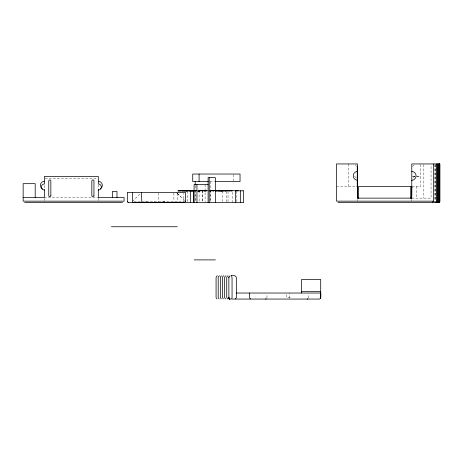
<?xml version="1.0" encoding="UTF-8"?>
<svg xmlns="http://www.w3.org/2000/svg" width="463" height="463" viewBox="0 0 463 463"><rect width="100%" height="100%" fill="white"/><g stroke="black" fill="none" stroke-linecap="round" stroke-linejoin="round"><path stroke-width="0.35" stroke-dasharray="2.31 1.74" d="M183.632 202.655L183.632 193.424M232.223 202.655L232.229 191.294M226.216 201.943L226.233 191.294M205.358 190.606L204.814 191.294L204.785 190.878L202.863 191.294M202.539 190.606L202.279 201.943M266.972 297.94L267.024 294.323M308.549 297.94L308.601 294.323M132.476 201.422L140.486 193.418M412.533 166.501L414.09 164.944M434.473 201.984L435.324 201.15M434.271 201.22L435.336 201.15M154.59 201.706L155.012 201.451M161.512 202.071L162.16 201.775M200.705 190.825L202.678 190.658M198.152 191.005L202.418 190.606L198.152 191.005L200.317 190.86M199.073 190.756L199.761 190.658M208.472 191.294L214.161 190.843L213.756 190.773M199.669 190.825L202.36 190.606L197.516 190.86M206.348 190.756L203.662 190.687M207.216 190.744L197.909 190.715M212.992 190.744L209.861 190.953M199.97 190.86L197.579 190.889M210.063 191.028L212.65 190.895M202.753 190.982L203.656 190.918M195.791 190.878L196.318 190.843M209.947 190.658L210.74 190.606M201.694 190.687L202.464 190.634M195.085 190.935L196.289 190.86M203.535 190.808L201.04 190.71M208.801 190.901L214.143 190.901M200.936 190.935L207.071 190.849M205.011 190.901L207.239 190.849M210.283 190.71L212.135 190.669M197.77 190.86L199.194 191.005M195.12 190.721L196.376 190.71M206.608 190.918L203.98 190.901M205.497 190.646L203.419 190.663L206.868 190.64M412.475 176.328L420.815 176.328M412.753 176.739L416.11 176.739M416.787 176.739L420.815 176.739M45.108 178.249L96.877 178.249M210.023 181.565L214.473 181.565M336.462 186.386L356.996 186.386M412.082 186.386L420.815 186.386L420.815 163.943M194.269 190.606L208.205 190.606M208.83 190.606L215.202 190.606M197.047 191.294L200.103 191.294M204.565 191.294L206.214 191.294M44.24 197.533L98.469 197.533M411.781 198.135L431.059 198.135L431.059 164.654M133.975 201.451L140.908 201.451M142.28 201.451L183.307 201.451M145.573 201.775L147.332 201.775M194.894 190.843L199.055 190.854L199.136 201.943M211.632 190.924L213.206 190.935M213.281 190.623L215.046 190.663M198.39 190.901L201.104 190.982M194.807 190.86L196.098 190.924M209.843 190.86L210.457 190.901M194.761 190.606L195.837 190.692M163.827 201.602L164.608 201.665L163.271 201.451M198.442 191.028L200.219 191.294M201.677 190.843L202.314 190.97M198.76 190.606L199.055 190.854M355.243 164.944L356.747 166.454M177.404 193.378L184.558 200.531M176.438 192.411L178.556 194.668M177.375 193.418L180.668 196.931M289.734 298.126L289.618 293.033M289.67 297.94L289.618 297.553L286.609 297.553L286.609 294.323M187.694 191.294L187.758 201.943M435.417 164.649L435.417 201.15M435.324 164.654L435.324 200.514M434.346 164.643L434.346 201.15M423.83 164.654L423.83 198.135M416.295 186.386L416.295 198.135M411.781 199.339L411.781 201.15M357.552 199.339L357.552 201.15M348.512 163.943L348.512 186.386M236.842 191.294L236.842 201.943M233.67 174.719L233.67 180.883M228.033 191.294L228.033 201.943M222.165 191.294L222.171 201.943M210.671 190.606L210.671 202.655M210.248 181.565L210.248 201.949M205.097 184.581L205.097 201.932M202.181 190.606L202.181 202.655M195.201 185.785L195.201 201.949M195.045 190.606L195.045 202.655M177.647 193.424L177.647 201.943M173.885 193.1L173.885 202.655M158.201 193.1L158.201 201.972M98.469 198.257L98.469 201.15M98.312 184.656L98.312 188.962M44.39 185.333L44.39 188.962M44.24 198.257L44.24 201.15M414.964 175.934A3.768 3.768 0 0 1 412.961 177.705M356.371 177.705A3.768 3.768 0 0 1 354.369 175.934M196.138 190.681L194.946 190.825L196.115 190.687M213.813 191.294L213.455 190.883L213.813 191.294"/><path stroke-width="0.69" d="M228.878 298.513L228.861 277.511L229.208 276.544L230.152 275.769M301.558 293.033L301.558 279.473L320.703 279.473L320.703 297.553L320.263 298.618M439.734 201.15L439.335 202.238L438.299 202.655L337.967 202.655M128.129 202.47L127.331 201.15L127.331 192.417L185.472 192.417L185.455 201.37L184.262 202.626L134.004 202.655M185.472 201.15L185.154 201.451M228.849 277.719L229.011 276.909M439.393 202.227L439.821 201.15L439.85 163.943L411.781 163.943L411.781 198.135L357.552 198.135L357.552 163.943L336.462 163.943L336.462 201.15L433.478 201.15L433.478 163.943M411.781 186.386L411.63 197.805L411.179 198.257L410.722 197.805L410.722 186.386L358.605 186.386L358.605 197.805L358.154 198.257L357.702 197.805L357.702 186.386L356.996 186.386M439.85 201.15L439.364 202.227M320.651 297.94L320.703 297.553M358.605 197.805L358.154 198.257L357.702 197.805M411.63 197.805L411.179 198.257L410.722 197.805M439.769 201.474L439.734 163.943M236.02 190.606L235.47 191.294L235.47 202.655M438.131 202.655L439.173 202.244L439.653 201.15L439.653 163.943M439.462 201.741L439.127 202.227M439.671 201.77L438.235 202.655M186.491 190.623L186.207 191.028L186.491 190.623L187.521 190.606M436.024 202.227L436.47 201.15L436.47 163.943M437.483 202.227L437.934 201.15L437.934 163.943M438.912 202.227L439.364 201.15L439.364 163.943M231.633 298.971L232.021 297.888A1.505 1.308 90 0 0 232.056 297.553L232.05 277.719L231.564 275.826M432.5 202.105L433.478 201.15M226.349 190.606L226.835 190.606L225.099 190.924M217.373 275.769L216.424 276.544L216.071 277.719L216.071 297.553L217.002 298.942M219.503 275.769L218.553 276.544L218.2 277.719L218.2 297.553L219.132 298.942M221.632 275.769L220.683 276.544L220.33 277.719L220.33 297.553L221.262 298.942M223.762 275.769L222.813 276.544L222.46 277.719L222.46 297.553L223.392 298.942M225.892 275.769L224.949 276.544L224.59 277.719L224.59 297.553L225.522 298.942M228.022 275.769L227.078 276.544L226.72 277.719L226.72 297.553L227.651 298.942M235.441 298.942L236.373 297.553L236.304 277.169L234.81 275.682L231.297 275.607M319.771 298.942L320.772 297.842L320.801 293.033L236.373 293.033M193.43 190.606L191.861 190.744M183.684 190.924L187.665 190.924M216.505 190.687L216.215 190.675M181.895 190.606L183.215 190.606L181.797 190.878M266.271 298.855L265.519 299.057M307.849 298.855L307.091 299.057M179.088 191.028L181.045 190.808M436.875 202.545L436.331 202.655M438.293 202.545L437.749 202.655M226.285 190.762L226.835 190.606M189.911 190.86L192.4 190.86M183.967 202.655L184.673 202.47M183.215 190.606L182.358 190.959L183.36 190.86M219.601 191.028L225.753 190.606M177.647 202.655L243.544 202.655L243.347 190.837L235.667 190.785M215.411 190.704L216.991 190.606M219.966 190.744L216.331 190.86M190.513 190.924L191.288 190.843M215.59 190.698L216.29 190.629M435.654 202.655L436.719 202.244L437.211 201.15L437.211 163.943M436.968 202.655L438.039 202.244L438.53 201.15L438.53 163.943M225.226 190.935L229.804 190.86M216.047 190.86L216.765 190.808M178.828 190.82L177.861 190.895L178.475 190.982M189.274 190.837L186.873 190.987M411.937 180.275L411.798 180.281A4.445 4.445 0 0 0 416.069 175.842A4.445 4.445 0 0 0 411.781 171.403M221.158 190.687L224.786 190.606M221.32 190.924L219.387 190.606L217.969 191.005L219.387 190.606L223.34 190.86M220.197 190.698L220.99 190.658M222.448 190.658L223.588 190.606M221.453 190.924L225.753 190.935M192.677 190.843L194.379 190.623M214.809 190.698L216.626 190.658M238.271 190.75L214.867 190.606M217.633 190.687L218.976 190.669M160.453 202.562L152.466 202.655L160.354 202.562M194.495 190.733L192.035 190.704M148.64 202.655L159.11 202.562M185.819 190.843L179.256 190.86M189.13 190.692L194.084 190.849M135.051 202.655L142.216 202.62M208.281 181.565L192.718 181.565L192.718 174.036L240.037 174.036L240.037 181.565L215.15 181.565M208.107 184.581L194.09 184.581L194.09 202.655M411.781 187.289L412.116 187.289M178.475 190.606L180.124 190.606M185.53 190.606L187.602 190.606M194.321 190.606L191.045 190.606L190.49 191.294L190.49 202.655M192.151 190.75L193.511 190.837L193.372 202.655M192.573 190.86L193.956 191.028M222.02 190.86L221.372 190.843M23.15 197.533L44.39 197.533L44.39 189.396M24.655 202.655L122.556 202.655M128.836 202.655L177.549 202.655M111.369 226.754L177.265 226.754M194.136 259.893L215.382 259.893M301.558 291.528L320.703 291.528M229.283 299.057C231.616 300.122 228.045 297.269 228.884 297.981A1.192 0.961 90 0 0 228.977 298.27M231.836 299.057L319.291 299.057M189.037 190.681L189.68 190.687M186.612 190.704L183.794 190.843M155.527 202.615L157.981 202.655M221.355 190.606L223.965 190.658M219.271 190.606L221.644 190.681M218.744 190.808L220.394 190.982M230.186 190.658L231.332 190.814M188.528 190.843L189.836 190.924M229.243 190.808L231.396 190.935M190.426 190.744L191.948 190.901M216.163 190.756L217.078 190.831M219.908 190.606L220.556 190.681M230.036 299.023L229.555 298.866C231.28 299.439 228.409 298.612 228.849 297.553M227.061 190.606L227.79 190.837M193.349 190.606L194.13 190.744L193.563 190.629M193.146 190.658L194.333 190.918M188.076 190.658L191.231 190.86M133.523 202.58L132.8 202.099L132.453 201.15L132.453 192.417M215.532 190.86L215.891 191.028M231.546 190.762L232.096 191.028M128.401 202.58L127.516 201.856M250.524 298.942L249.621 297.842L249.592 293.033M243.029 190.634L243.347 190.837M141.805 202.308L141.487 192.417M228.994 298.195L228.855 297.668L228.965 298.126M240.517 190.762L240.627 202.655M357.251 166.952L357.251 186.386M215.341 202.655L215.341 177.647L208.107 177.647L208.107 202.655M209.224 177.647L209.224 202.655M199.084 174.036L199.084 181.565M196.96 184.581L196.96 202.655M195.201 181.565L195.201 185.078M116.989 197.533L116.994 191.508L112.335 191.508L112.335 197.533M98.312 189.396L98.312 197.533L124.061 197.533L124.061 201.15L23.15 201.15L23.15 183.672L35.2 183.672L35.2 197.533M357.552 180.281A4.445 4.445 0 0 1 353.257 175.842A4.445 4.445 0 0 1 357.552 171.403M44.39 190.004A3.015 3.015 0 0 1 41.375 186.988A3.015 3.015 0 0 1 44.39 183.973L44.39 176.444L98.312 176.444L98.312 183.973A3.015 3.015 0 0 1 101.328 186.988A3.015 3.015 0 0 1 98.312 190.004M42.353 188.852A4.069 4.069 0 0 1 44.39 181.264M98.312 181.264A4.069 4.069 0 0 1 100.349 188.852M231.876 190.675L231.593 190.606L231.876 190.675M93.943 195.623L93.943 180.964A1.048 1.048 0 0 0 92.895 179.91A1.048 1.048 0 0 0 91.842 180.964L91.842 195.623A1.048 1.048 0 0 0 92.895 196.671A1.048 1.048 0 0 0 93.943 195.623M50.861 195.623L50.861 180.964A1.048 1.048 0 0 0 49.813 179.91A1.048 1.048 0 0 0 48.76 180.964L48.76 195.623A1.048 1.048 0 0 0 49.813 196.671A1.048 1.048 0 0 0 50.861 195.623"/></g></svg>
